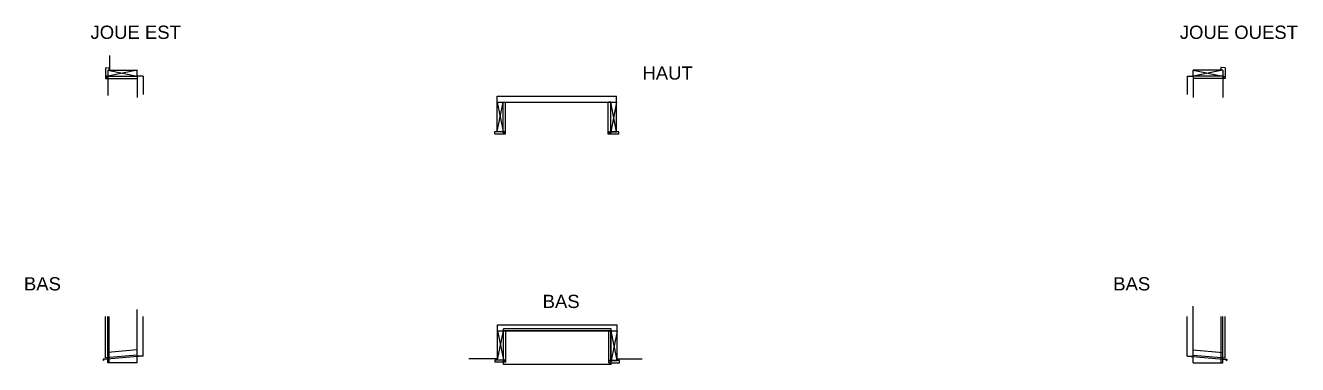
# Model space of a CAD drawing. Header units: millimetres. Extents: x -676 to 20789, y -6551 to 2305.
# Drawn here: x 11183 to 20789, y -5760 to -3199 of the extents above; entities that cross this region are included whole.
import ezdxf

# ---------------------------------------------------------------- set-up
doc = ezdxf.new("R2010")
doc.units = ezdxf.units.MM
doc.layers.get('0').update_dxf_attribs({"lineweight": 25, "true_color": 0xffffff})
for name, color, linetype, lineweight, true_color in [('0 ... Seuil', 178, 'Continuous', 25, 0x000000), ('Baie', 136, 'Continuous', 25, 0x008080), ('Compribande', 2, 'Continuous', 25, 0xffff00), ('Enduit', 42, 'Continuous', 25, 0xcd8900), ('FibreDeBois', 30, 'Continuous', 25, 0xff7f00), ('Montant Précadre', 16, 'Continuous', 25, 0x800000), ('Option Bois Brule ... OptionRecalepinage', 1, 'Continuous', 25, 0xff0000)]:
    doc.layers.add(name, color=color, linetype=linetype, lineweight=lineweight, true_color=true_color)
doc.styles.add('textstyle15', font='')
doc.styles.add('textstyle16', font='')
doc.styles.add('textstyle17', font='')
doc.styles.add('textstyle18', font='')
doc.styles.add('textstyle19', font='')
doc.styles.add('textstyle20', font='')
doc.styles.get('textstyle15').set_extended_font_data('Liberation Sans')
doc.styles.get('textstyle16').set_extended_font_data('Liberation Sans')
doc.styles.get('textstyle17').set_extended_font_data('Liberation Sans')
doc.styles.get('textstyle18').set_extended_font_data('Liberation Sans')
doc.styles.get('textstyle19').set_extended_font_data('Liberation Sans')
doc.styles.get('textstyle20').set_extended_font_data('Liberation Sans')

# ---------------------------------------------------------------- blocks, each defined once
blk = doc.blocks.new('SeuilBaie1_VueDessus')
at = {"layer": '0 ... Seuil'}
for p, q in [((-5, -271), (-5, 0)), ((809, 0), (-5, 0)), ((809, -271), (809, 0)), ((809, -15), (-5, -15)), ((-3.5, -235), (-3.5, -15)), ((807.5, -240), (807.5, -15)), ((-3.5, -235), (-5, -235)), ((809, -271), (-5, -271)), ((809, -240), (807.5, -240))]:
    blk.add_line(p, q, dxfattribs=at)
blk = doc.blocks.new('SeuilBaie1_VueCoupeEst')
at = {"layer": '0 ... Seuil'}
for p, q in [((1, 0), (-0.5, 0)), ((1, -14.9), (-49.2, -14.9)), ((-49.2, -14.9), (-29.5, -239.9)), ((-0.5, 0), (-0.5, -14.9)), ((1, 0), (1, -15)), ((1, -14.9), (23.3, -269.4)), ((20.7, -239.9), (-29.5, -239.9)), ((19.2, -239.9), (21.9, -270.9)), ((21.9, -270.9), (32.4, -270.9)), ((23.3, -269.4), (28.8, -269.4)), ((24.3, -264.9), (25.3, -263.8)), ((24.3, -264.9), (28.8, -269.4)), ((25.3, -263.8), (32.4, -270.9))]:
    blk.add_line(p, q, dxfattribs=at)
blk = doc.blocks.new('SeuilBaie1_VueCoupeOuest')
at = {"layer": '0 ... Seuil'}
for p, q in [((-1.5, 0), (-1.5, -15)), ((-1.5, 0), (0, 0)), ((0, 0), (0, -14.9)), ((-1.5, -14.9), (-23.8, -269.4)), ((-1.5, -14.9), (48.7, -14.9)), ((48.7, -14.9), (29.4, -234.9)), ((-25.8, -263.8), (-32.9, -270.9)), ((-22.4, -270.9), (-32.9, -270.9)), ((-24.8, -264.9), (-29.3, -269.4)), ((-23.8, -269.4), (-29.3, -269.4)), ((-24.8, -264.9), (-25.8, -263.8)), ((-19.2, -234.9), (-22.4, -270.9)), ((-20.7, -234.9), (29.4, -234.9))]:
    blk.add_line(p, q, dxfattribs=at)

msp = doc.modelspace()

# ---------------------------------------------------------------- hatches: boundary and pattern name
at = {"layer": 'Compribande'}
h = msp.add_hatch(dxfattribs=at)
h.set_pattern_fill('JIS_WOOD', color=256, angle=180, style=0)
h.paths.add_polyline_path([(11818.9, -3535.63), (11815.9, -3535.63), (11815.9, -3516.1), (11818.9, -3516.1)], flags=0)
h = msp.add_hatch(dxfattribs=at)
h.set_pattern_fill('JIS_WOOD', color=256, style=0)
h.paths.add_polyline_path([(20210, -3535.63), (20213, -3535.63), (20213, -3516.1), (20210, -3516.1)], flags=0)

# ---------------------------------------------------------------- linework, layer by layer
for p in [(10091.87, 0), (10191.87, 0)]:
    msp.add_xline(p, (0, 1))
at = {"layer": 'Baie'}
for p, q in [((12070.9, -3580.63), (12025.9, -3580.63)), ((12025.9, -3580.63), (12025.9, -3726.63)), ((12070.9, -3580.63), (12070.9, -3720.54)), ((19955, -3580.63), (20000, -3580.63)), ((19955, -3580.63), (19955, -3720.54)), ((20000, -3580.63), (20000, -3726.63)), ((14744.37, -3779), (14744.37, -3734)), ((14744.37, -3734), (15647.37, -3734)), ((15647.37, -3779), (15647.37, -3734)), ((14744.37, -3779), (15647.37, -3779)), ((12025.9, -5697.63), (12025.9, -5397.63)), ((12070.9, -5697.63), (12070.9, -5397.63)), ((14746.87, -5504.05), (14746.87, -5459.05)), ((14746.87, -5459.05), (15650.87, -5459.05)), ((15650.87, -5504.05), (15650.87, -5459.05)), ((19955, -5697.63), (19955, -5397.63)), ((20000, -5697.63), (20000, -5397.63)), ((14746.87, -5504.05), (15650.87, -5504.05)), ((12070.9, -5697.63), (12025.9, -5697.63)), ((19955, -5697.63), (20000, -5697.63))]:
    msp.add_line(p, q, dxfattribs=at)
at = {"layer": 'Compribande'}
for p, q in [((11815.9, -3535.63), (11815.9, -3516.1)), ((11815.9, -3516.1), (11818.9, -3516.1)), ((11818.9, -3535.63), (11815.9, -3535.63)), ((11818.9, -3516.1), (11818.9, -3535.63)), ((20213, -3516.1), (20210, -3516.1)), ((20210, -3516.1), (20210, -3535.63)), ((20210, -3535.63), (20213, -3535.63)), ((20213, -3535.63), (20213, -3516.1))]:
    msp.add_line(p, q, dxfattribs=at)
at = {"layer": 'Enduit'}
for p, q in [((11818.9, -3425.64), (11818.9, -3535.63)), ((11815.9, -5747.63), (11815.9, -5397.63)), ((20212, -5747.63), (20212, -5397.63)), ((14530, -5714.05), (14746.87, -5714.05)), ((15650.87, -5716.05), (15839, -5716.05))]:
    msp.add_line(p, q, dxfattribs=at)
at = {"layer": 'Montant Précadre'}
for p, q in [((11804.9, -3535.63), (12025.9, -3535.63)), ((11804.9, -3535.63), (12025.9, -3580.63)), ((12025.9, -3535.63), (11804.9, -3580.63)), ((11804.9, -3535.63), (11804.9, -3726.63)), ((12025.9, -3580.63), (12025.9, -3535.63)), ((20224, -3535.63), (20000, -3535.63)), ((20224, -3535.63), (20000, -3580.63)), ((20000, -3580.63), (20000, -3535.63)), ((20000, -3535.63), (20224, -3580.63)), ((20224, -3535.63), (20224, -3743.26)), ((11804.9, -3580.63), (12025.9, -3580.63)), ((12025.9, -3580.63), (12025.9, -3743.26)), ((20224, -3580.63), (20000, -3580.63)), ((20000, -3580.63), (20000, -3743.26)), ((14744.37, -3779), (14789.37, -3779)), ((14744.37, -3779), (14789.37, -4000)), ((14744.37, -4000), (14789.37, -3779)), ((14744.37, -4000), (14744.37, -3779)), ((14789.37, -4000), (14789.37, -3779)), ((15602.37, -3779), (15647.37, -3779)), ((15647.37, -3779), (15602.37, -4003)), ((15647.37, -4003), (15602.37, -3779)), ((15602.37, -4003), (15602.37, -3779)), ((15647.37, -4003), (15647.37, -3779)), ((14744.37, -4000), (14789.37, -4000)), ((15602.37, -4003), (15647.37, -4003)), ((11805.9, -5747.63), (11805.9, -5397.63)), ((12025.9, -5747.63), (12025.9, -5397.63)), ((20000, -5747.63), (20000, -5397.63)), ((20225, -5747.63), (20225, -5397.63)), ((14746.87, -5724.05), (14746.87, -5504.05)), ((14746.87, -5504.05), (14791.87, -5504.05)), ((14746.87, -5504.05), (14791.87, -5724.05)), ((14746.87, -5724.05), (14791.87, -5504.05)), ((14791.87, -5724.05), (14791.87, -5504.05)), ((15605.87, -5729.05), (15605.87, -5504.05)), ((15605.87, -5504.05), (15650.87, -5504.05)), ((15650.87, -5729.05), (15605.87, -5504.05)), ((15650.87, -5507.05), (15605.87, -5729.05)), ((15650.87, -5729.05), (15650.87, -5504.05)), ((12025.9, -5747.63), (11805.9, -5747.63)), ((14746.87, -5724.05), (14791.87, -5724.05)), ((15605.87, -5729.05), (15650.87, -5729.05)), ((20000, -5747.63), (20225, -5747.63))]:
    msp.add_line(p, q, dxfattribs=at)
at = {"layer": 'Option Bois Brule ... OptionRecalepinage'}
for p, q in [((11786.9, -3518.63), (11815.9, -3516.1)), ((11786.9, -3518.63), (11786.9, -3598.63)), ((11804.9, -3535.63), (11818.9, -3535.63)), ((11804.9, -3535.63), (11804.9, -3580.63)), ((11815.9, -3535.63), (11815.9, -3515.83)), ((20224, -3535.63), (20210, -3535.63)), ((20213, -3535.63), (20213, -3515.83)), ((20242, -3518.63), (20213, -3516.1)), ((20224, -3535.63), (20224, -3580.63)), ((20242, -3518.63), (20242, -3598.63)), ((11787.9, -3598.63), (12025.9, -3598.63)), ((11804.9, -3580.63), (11795.9, -3580.63)), ((11795.9, -3580.63), (11795.9, -3589.63)), ((11795.9, -3589.63), (11804.9, -3589.63)), ((11804.9, -3589.63), (11804.9, -3598.63)), ((11805.9, -3580.63), (12025.9, -3580.63)), ((20222, -3580.63), (20000, -3580.63)), ((20242, -3598.63), (20000, -3598.63)), ((20222, -3580.63), (20233, -3580.63)), ((20224, -3589.63), (20224, -3598.63)), ((20233, -3589.63), (20224, -3589.63)), ((20233, -3580.63), (20233, -3589.63)), ((14789.37, -3779.13), (14807.37, -3779)), ((14789.37, -4009), (14789.37, -3779)), ((14807.37, -4018), (14807.37, -3779)), ((15584.37, -4021), (15584.37, -3779)), ((15604.37, -3779.13), (15586.37, -3779)), ((15602.37, -4012), (15602.37, -3779)), ((14727.37, -4018), (14727.37, -4000)), ((14727.37, -4000), (14789.37, -4000)), ((14727.37, -4018), (14807.37, -4018)), ((14789.37, -4009), (14798.37, -4009)), ((14798.37, -4000), (14807.37, -4000)), ((14798.37, -4009), (14798.37, -4000)), ((15593.37, -4003), (15584.37, -4003)), ((15664.37, -4021), (15584.37, -4021)), ((15593.37, -4012), (15593.37, -4003)), ((15602.37, -4012), (15593.37, -4012)), ((15664.37, -4003), (15602.37, -4003)), ((15664.37, -4021), (15664.37, -4003)), ((12025.9, -5689.1), (12025.9, -5343.39)), ((20000, -5689.1), (20000, -5319.5)), ((11787.9, -5709.92), (11787.9, -5397.63)), ((20243, -5710.36), (20243, -5397.63)), ((14791.87, -5504.05), (14813.87, -5504.05)), ((14809.87, -5742.05), (14809.87, -5504.05)), ((15588.87, -5747.05), (15588.87, -5504.05)), ((12025.9, -5689.1), (11787.9, -5709.92)), ((14729.87, -5724.05), (14791.87, -5724.05)), ((14729.87, -5742.05), (14729.87, -5724.05)), ((14809.87, -5742.05), (14729.87, -5742.05)), ((14791.87, -5724.05), (14791.87, -5733.05)), ((14791.87, -5733.05), (14800.87, -5733.05)), ((14800.87, -5724.05), (14809.87, -5724.05)), ((14800.87, -5733.05), (14800.87, -5724.05)), ((15597.87, -5729.05), (15588.87, -5729.05)), ((15588.87, -5747.05), (15668.87, -5747.05)), ((15597.87, -5738.05), (15597.87, -5729.05)), ((15606.87, -5738.05), (15597.87, -5738.05)), ((15606.87, -5729.05), (15606.87, -5738.05)), ((15668.87, -5729.05), (15606.87, -5729.05)), ((15668.87, -5747.05), (15668.87, -5729.05)), ((20000, -5689.1), (20243, -5710.36))]:
    msp.add_line(p, q, dxfattribs=at)

# ---------------------------------------------------------------- block references
at = {"layer": '0 ... Seuil'}
msp.add_blockref('SeuilBaie1_VueDessus', (14796.87, -5489.05), dxfattribs=at)
at = {"layer": '0 ... Seuil', "yscale": -1, "rotation": 270}
msp.add_blockref('SeuilBaie1_VueCoupeEst', (19985, -5698.13), dxfattribs=at)
at = {"layer": 'FibreDeBois', "yscale": -1, "rotation": 90}
msp.add_blockref('SeuilBaie1_VueCoupeOuest', (12040.9, -5697.63), dxfattribs=at)

# ---------------------------------------------------------------- texts
at = {"char_height": 100, "attachment_point": 1}
for s, insert, style in [('JOUE EST', (11674.1, -3200), 'textstyle19'), ('JOUE OUEST', (19900, -3200), 'textstyle17'), ('HAUT', (15842.27, -3507.87), 'textstyle15'), ('BAS', (11171.51, -5100), 'textstyle20'), ('BAS', (19397.4, -5100), 'textstyle18'), ('BAS\\P', (15088.55, -5232.93), 'textstyle16')]:
    msp.add_mtext(s, dxfattribs=dict(at, insert=insert, style=style))

doc.saveas('drawing.dxf')
